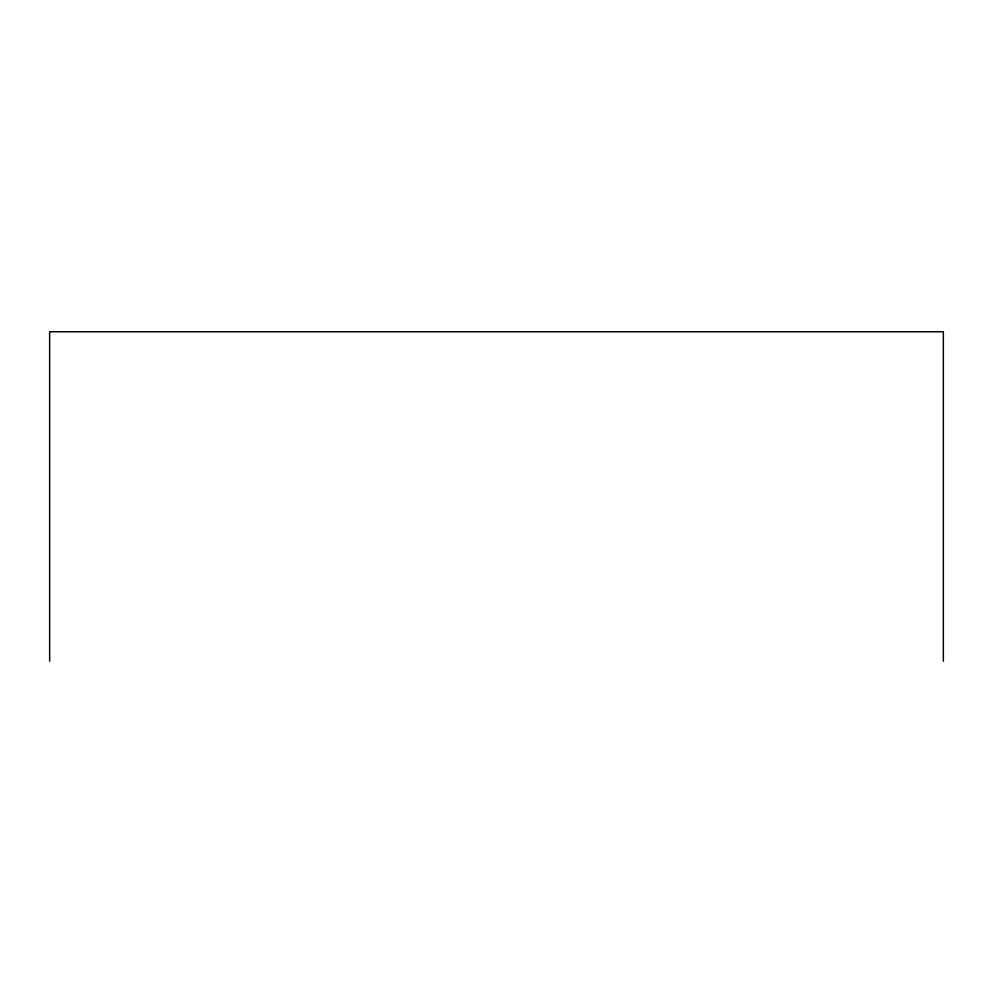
<?xml version="1.0" encoding="UTF-8"?>
<svg xmlns="http://www.w3.org/2000/svg" width="993" height="993" viewBox="0 0 993 993"><rect width="100%" height="100%" fill="white"/><g stroke="black" fill="none" stroke-linecap="round" stroke-linejoin="round"><path stroke-width="1.49" d="M943.35 661.239L943.35 331.761L49.65 331.761L49.65 661.239"/></g></svg>
